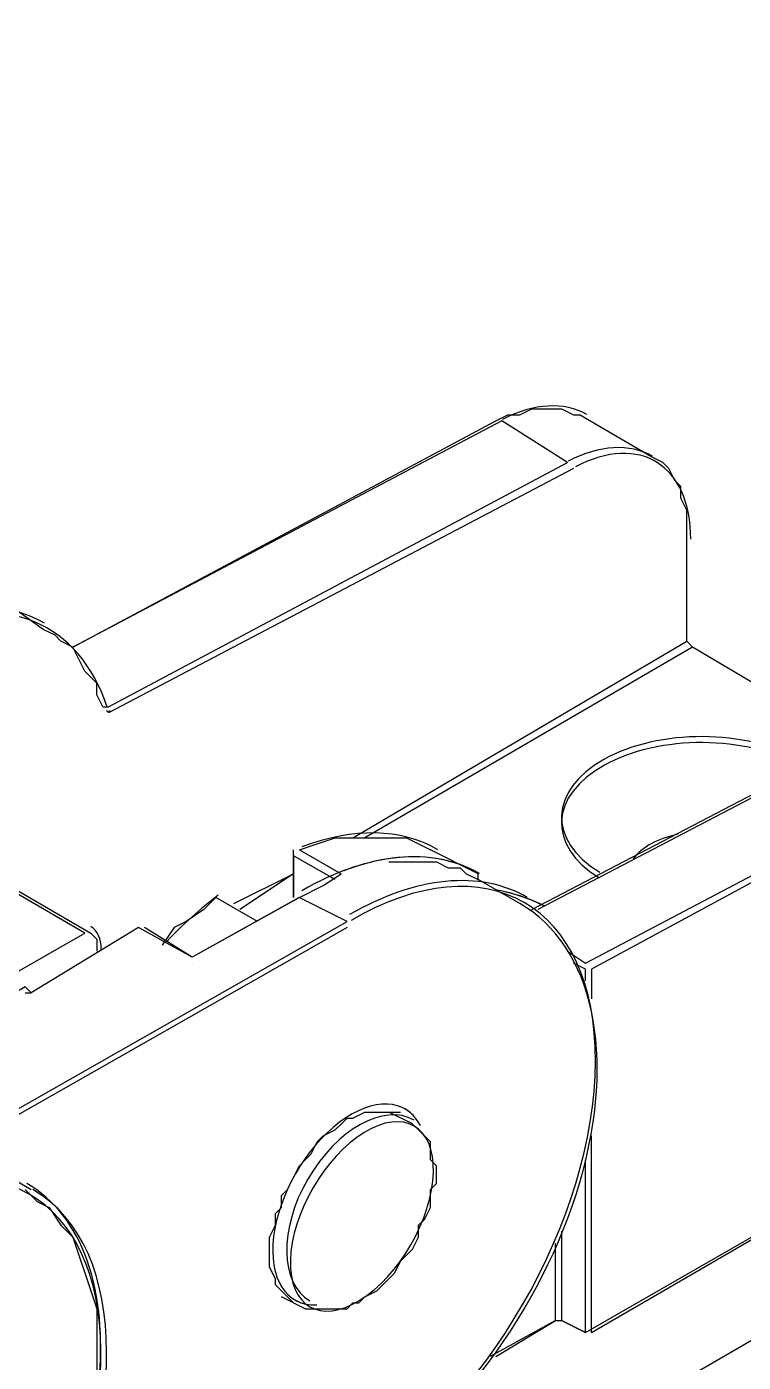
# Model space of a CAD drawing. Header units: inches. Extents: x 109 to 1721, y 29 to 669.
# Drawn here: x 1448.619 to 1451.124, y 302.178 to 306.847 of the extents above; entities that cross this region are included whole.
import ezdxf

# ---------------------------------------------------------------- set-up
doc = ezdxf.new("R2010")
doc.units = ezdxf.units.IN
doc.header["$LTSCALE"] = 0.0393700787401575
doc.header["$MEASUREMENT"] = 0
doc.layers.add('PDF3_Geometría', color=7, linetype='Continuous')

# ---------------------------------------------------------------- blocks, each defined once
blk = doc.blocks.new('OH3A1-1$-$ASSY$$CENTER$TUB_-_v2$-$copia1')
at = {"layer": 'PDF3_Geometría', "lineweight": -3}
for points in [[(15.8967539469401, 7.896715799967447), (19.60910288492838, 10.03996192084418), (19.60910288492838, 9.963298373752169)], [(16.69917805989583, 8.509172227647566), (16.70084465874566, 8.510005527072481), (16.70251125759548, 8.510005527072481), (16.70417785644531, 8.510838826497396), (16.70584445529514, 8.510838826497396), (16.70751105414496, 8.510838826497396), (16.70834435356988, 8.510838826497396), (16.7100109524197, 8.510005527072481), (16.71084425184461, 8.510005527072481)], [(16.64001295301649, 8.477506849500868), (16.69917721218533, 8.509172227647566)], [(16.70917765299479, 8.503339131673174), (16.70001135932074, 8.509172227647566), (16.64001380072699, 8.477506849500866)], [(16.72084554036458, 8.50417243109809), (16.71084594726562, 8.510005527072481)], [(16.70001220703125, 8.508339775933157), (16.70001220703125, 8.508339775933157)], [(16.64417860243055, 8.469173855251736), (16.64501190185546, 8.469173855251736), (16.70917595757378, 8.503339131673174)], [(16.70917765299479, 8.503339131673174), (16.70917765299479, 8.503339131673174)], [(16.74917772081163, 8.464173210991753), (16.72667863633897, 8.477506001790363), (16.72584533691406, 8.478339301215277), (16.72584533691406, 8.4925053914388), (16.72584533691406, 8.495005289713541), (16.72584533691406, 8.496671888563368), (16.72501203748915, 8.498338487413191), (16.72501203748915, 8.50000508626302), (16.72417873806423, 8.500838385687933), (16.72334543863932, 8.502504984537758), (16.72251213921441, 8.503338283962673), (16.72084554036458, 8.504171583387587)], [(16.7100101047092, 8.502504984537758), (16.64501274956597, 8.468339708116316)], [(16.67917887369791, 8.45084042019314), (16.72584364149305, 8.478339301215277), (16.72584364149305, 8.4925053914388)], [(16.72584533691406, 8.492506239149305), (16.72584533691406, 8.492506239149305)], [(16.63584391276041, 8.480005900065102), (16.63001081678602, 8.484172397189669)], [(16.64417860243055, 8.469173007541231), (16.64334530300564, 8.47083960639106), (16.64334530300564, 8.472506205240887), (16.64167870415581, 8.474172804090712), (16.6408454047309, 8.475839402940535), (16.64001210530599, 8.477506001790365), (16.63834550645616, 8.478339301215279), (16.63751220703124, 8.47917260064019), (16.63584560818142, 8.480005900065105)], [(16.72667778862847, 8.47750515407986), (16.68084632025825, 8.450839572482638)], [(16.72584533691406, 8.478339301215277), (16.72584533691406, 8.478339301215277)], [(16.72667778862847, 8.477506001790363), (16.72667778862847, 8.477506001790363)], [(16.74917772081163, 8.464173210991753), (16.72667863633897, 8.477506001790363)], [(16.72667778862847, 8.47667270236545), (16.72667778862847, 8.47667270236545)], [(16.70417955186632, 8.44083997938368), (16.76334381103515, 8.471672058105465)], [(16.77334425184461, 8.465838962131075), (16.76417795817057, 8.471672058105465), (16.70501369900173, 8.44083997938368)], [(16.64417860243055, 8.469173007541231), (16.64417860243055, 8.469173007541231)], [(16.64417860243055, 8.469172159830727), (16.64417860243055, 8.469172159830727)], [(16.64501105414496, 8.469173007541231), (16.64501105414496, 8.469173007541231)], [(16.64501105414496, 8.468339708116316), (16.64501105414496, 8.468339708116316)], [(16.59334648980034, 8.46417236328125), (16.59417978922526, 8.46417236328125), (16.59501308865017, 8.46417236328125), (16.59584638807508, 8.46417236328125), (16.5966796875, 8.46417236328125), (16.64251115587022, 8.437506781684029), (16.64334445529514, 8.436673482259115), (16.64334445529514, 8.4358401828342), (16.64334445529514, 8.435006883409285)], [(16.7091793484158, 8.435006035698782), (16.71167924669054, 8.433339436848957), (16.77334340413411, 8.465838114420572)], [(16.77417670355903, 8.465838962131075), (16.71251254611545, 8.432506985134548), (16.71251254611545, 8.428340488009981)], [(16.71251254611545, 8.381674024793837), (16.79000939263238, 8.426672193739149), (16.79000939263238, 8.455004374186197)], [(16.67084418402778, 8.442505730523003), (16.67084418402778, 8.449172125922308)], [(16.67167833116319, 8.449172973632812), (16.67417822943793, 8.450006273057722), (16.67667812771267, 8.450839572482638), (16.67917802598741, 8.450839572482638), (16.68167792426215, 8.450839572482638), (16.68417782253689, 8.450839572482638), (16.68667772081163, 8.450839572482638), (16.68834431966146, 8.450006273057722), (16.69001091851128, 8.449172973632812)], [(16.67167833116319, 8.449172973632812), (16.67751142713758, 8.445839775933157)], [(16.67167833116319, 8.449172973632812), (16.67167833116319, 8.449172973632812)], [(16.67167833116319, 8.449172973632812), (16.67167833116319, 8.449172973632812)], [(16.67167833116319, 8.449172973632812), (16.67167833116319, 8.449172973632812)], [(16.69667900933159, 8.445839775933157), (16.69001261393229, 8.449172973632812)], [(16.67667812771267, 8.445005628797743), (16.67084503173828, 8.448338826497396), (16.67084503173828, 8.442505730523003)], [(16.68417867024739, 8.447506374782986), (16.68584526909722, 8.447506374782986), (16.68751186794705, 8.447506374782986), (16.68917846679687, 8.447506374782986), (16.6908450656467, 8.447506374782986), (16.69251166449652, 8.446673075358072), (16.69417826334635, 8.446673075358072), (16.69501156277126, 8.445839775933157), (16.69667816162109, 8.445006476508246)], [(16.66251118977864, 8.44167243109809), (16.67084418402777, 8.445838928222654)], [(16.67084418402778, 8.445838928222656), (16.66334448920356, 8.440839131673178)], [(16.67167833116319, 8.442505730523003), (16.67501152886284, 8.44417232937283), (16.67751142713758, 8.445838928222656)], [(16.69667900933159, 8.445005628797743), (16.69667900933159, 8.445838928222656)], [(16.67751057942708, 8.445005628797743), (16.67751057942708, 8.445005628797743)], [(16.70251125759548, 8.44167243109809), (16.69667816162109, 8.445005628797743)], [(16.6658443874783, 8.439172532823347), (16.6600112915039, 8.442505730523003), (16.65834469265408, 8.440839131673178), (16.65584479437933, 8.439172532823347), (16.6541781955295, 8.438339233398438), (16.65251159667969, 8.435839335123697)], [(16.67167833116319, 8.442505730523003), (16.65667894151475, 8.43417273627387)], [(16.6658443874783, 8.439172532823347), (16.6600112915039, 8.442505730523003)], [(16.66001213921441, 8.442505730523003), (16.66001213921441, 8.442505730523003)], [(16.67167833116319, 8.442505730523003), (16.67167833116319, 8.442505730523003)], [(16.67834303114149, 8.438338385687933), (16.62417856852213, 8.407506306966145), (16.63417816162109, 8.401673210991753)], [(16.64917839898003, 8.438339233398438), (16.63417900933159, 8.42917293972439)], [(16.65667724609375, 8.43417273627387), (16.65001085069444, 8.438339233398436)], [(16.6783447265625, 8.439172532823347), (16.6783447265625, 8.439172532823347)], [(16.64167785644531, 8.437505933973524), (16.64167785644531, 8.437505933973524)], [(16.64917839898003, 8.437505933973524), (16.64917839898003, 8.437505933973524)], [(16.64917839898003, 8.437505933973524), (16.64917839898003, 8.437505933973524)], [(16.64917839898003, 8.437505933973524), (16.64917839898003, 8.437505933973524)], [(16.65667724609375, 8.434171888563368), (16.65667724609375, 8.434171888563368)], [(16.65667894151475, 8.433339436848957), (16.65667894151475, 8.433339436848957)], [(16.65667894151475, 8.433339436848957), (16.65667894151475, 8.433339436848957)], [(16.71167839898003, 8.430838690863714), (16.71167839898003, 8.432505289713541), (16.71001180013021, 8.433338589138454)], [(16.71167839898003, 8.433339436848957), (16.71167839898003, 8.433339436848957)], [(16.71167839898003, 8.433339436848957), (16.71167839898003, 8.433339436848957)], [(16.63334486219618, 8.429172092013888), (16.63417816162109, 8.429172092013888)], [(16.63417900933159, 8.428339640299477), (16.63417900933159, 8.428339640299477)], [(16.63417900933159, 8.428339640299477), (16.63417900933159, 8.428339640299477)], [(16.71168009440104, 8.381673177083332), (16.79001024034288, 8.426671346028645)], [(16.67084418402778, 8.385839674207899), (16.67001088460287, 8.386672973632812), (16.66917758517795, 8.387506273057722), (16.66834428575304, 8.388339572482638), (16.66834428575304, 8.389172871907553), (16.66751098632812, 8.390839470757378), (16.66751098632812, 8.391672770182291), (16.66751098632812, 8.392506069607204), (16.66751098632812, 8.394172668457031), (16.66751098632812, 8.395005967881941), (16.66834428575304, 8.396672566731771), (16.66834428575304, 8.398339165581596), (16.66917758517795, 8.399172465006508), (16.66917758517795, 8.400839063856337), (16.67001088460287, 8.40167236328125), (16.67084418402778, 8.403338962131075), (16.67167748345269, 8.405005560980902), (16.6725107828776, 8.405838860405815), (16.67334408230251, 8.406672159830727), (16.67417738172743, 8.408338758680555), (16.67501068115234, 8.409172058105465), (16.67667728000217, 8.410005357530382), (16.67751057942708, 8.410838656955294), (16.67834387885199, 8.411671956380207), (16.67917717827691, 8.411671956380207), (16.68084377712673, 8.41250525580512), (16.68167707655165, 8.41250525580512), (16.68251037597656, 8.41250525580512), (16.68334367540148, 8.41250525580512), (16.68417697482639, 8.41250525580512), (16.6850102742513, 8.41250525580512), (16.68584357367621, 8.41250525580512)], [(16.68751186794705, 8.410839504665798), (16.68417867024739, 8.412506103515625)], [(16.67251247829861, 8.385006374782986), (16.67334577772352, 8.385006374782986), (16.67417907714844, 8.385006374782986), (16.67501237657335, 8.385006374782986), (16.67584567599825, 8.385006374782986), (16.67667897542317, 8.385006374782986), (16.678345574273, 8.385006374782986), (16.67917887369792, 8.385839674207899), (16.68001217312283, 8.385839674207899), (16.68084547254774, 8.386672973632812), (16.68251207139757, 8.387506273057722), (16.68334537082248, 8.388339572482638), (16.68417867024739, 8.38917287190755), (16.68501196967231, 8.390006171332464), (16.68584526909722, 8.391672770182291), (16.68667856852214, 8.392506069607204), (16.68751186794705, 8.393339369032118), (16.68834516737196, 8.395005967881941), (16.68834516737196, 8.39667256673177), (16.68917846679687, 8.397505866156683), (16.69001176622179, 8.399172465006508), (16.69001176622179, 8.400005764431423), (16.69001176622179, 8.40167236328125), (16.6908450656467, 8.40250566270616), (16.6908450656467, 8.404172261555988), (16.6908450656467, 8.405005560980902), (16.69001176622179, 8.405838860405815), (16.69001176622179, 8.40750545925564), (16.69001176622179, 8.408338758680555), (16.68917846679687, 8.409172058105465), (16.68834516737196, 8.410005357530382), (16.68751186794705, 8.410838656955294)], [(16.71251085069444, 8.409172058105465), (16.71251085069444, 8.381673177083332)], [(16.70834520128038, 8.383339775933157), (16.71167839898003, 8.381673177083332), (16.71167839898003, 8.405838860405815)], [(16.63334486219618, 8.401670667860243), (16.635011461046, 8.400004069010416), (16.63667805989583, 8.399170769585503), (16.63834465874566, 8.396670871310763), (16.64001125759548, 8.395004272460938), (16.64084455702039, 8.392504374186197), (16.64167785644531, 8.390004475911457), (16.64251115587022, 8.387504577636715), (16.64334445529513, 8.385004679361977), (16.64334445529513, 8.38250478108724), (16.64334445529513, 8.379171583387587), (16.64334445529513, 8.375838385687933)], [(16.70834520128038, 8.395838419596352), (16.70834520128038, 8.383338928222656)], [(16.69917805989583, 8.378339131673174), (16.70751105414496, 8.383338928222654), (16.70751105414496, 8.394171820746527)], [(16.6725107828776, 8.385005527072481), (16.66917758517795, 8.38667212592231)], [(16.70751105414496, 8.383338928222656), (16.69834476047092, 8.378339131673178)], [(16.70751105414496, 8.383338928222656), (16.70751105414496, 8.383338928222656)], [(16.70751105414496, 8.383338928222656), (16.70834435356988, 8.383338928222656)], [(16.70834520128038, 8.383338928222656), (16.70834520128038, 8.383338928222656)], [(16.70834520128038, 8.383338928222656), (16.70834520128038, 8.383338928222656)], [(16.71167839898003, 8.38167232937283), (16.70834520128038, 8.383338928222656)], [(16.71167839898003, 8.38167232937283), (16.71167839898003, 8.38167232937283)], [(16.71167839898003, 8.38167232937283), (16.71167839898003, 8.38167232937283)]]:
    blk.add_lwpolyline(points, dxfattribs=at)
for points in [[(16.60084533691406, 8.414173550075954), (16.64167700873481, 8.437505933973524), (16.59584554036458, 8.464171515570746), (16.55501386854384, 8.440839131673174)], [(16.61501227484809, 8.41917249891493), (16.615845574273, 8.418339199490015), (16.59501308865017, 8.406673007541231), (16.60167948404948, 8.40333980984158), (16.61667887369792, 8.412506103515625), (16.62417856852213, 8.408339606391058), (16.67834303114149, 8.439171685112846), (16.67167663574218, 8.4425048828125), (16.65667724609375, 8.434171888563368), (16.64917755126953, 8.438338385687933), (16.63417816162109, 8.429172092013888), (16.63334486219618, 8.430005391438803)]]:
    blk.add_lwpolyline(points, close=True, dxfattribs=at)
for centre, radius, start, end in [((16.69463099550278, 8.418663624937455), 0.025329435222328, 63.15746270306023, 79.13183614735959), ((16.70062344930103, 8.390831535751019), 0.0657985564500646, 127.7623939214957, 136.1376024166051), ((16.69484030003198, 8.419150423784753), 0.0248024029059791, 63.43843561360647, 76.90945371430011), ((16.68390837003879, 8.408520664712768), 0.0051086727799187, 41.90977251263186, 59.89950357404103), ((16.67359980697399, 8.390662109203957), 0.0051047418308855, 240.0904246502765, 258.0941239459056)]:
    blk.add_arc(centre, radius, start, end, dxfattribs=at)
blk.add_ellipse((16.67617110921407, 8.39886038039136), major_axis=(0.0270398356484546, 0.0423824062149476), ratio=0.6014369925371167, start_param=4.0150247386178, end_param=6.310307975171902, dxfattribs=at)
for points in [[(16.71188524034288, 8.510045369466145), (16.70872168646918, 8.511871961805552), (16.70451822111341, 8.511630855772227), (16.70010529899597, 8.509368871476914)], [(16.72640991210937, 8.492606268988714), (16.72639725600349, 8.503001286400687), (16.71928807161225, 8.507463000622643), (16.7102872083452, 8.502722565756901)], [(16.72105238172743, 8.504212273491753), (16.71788882785373, 8.50603886583116), (16.71368536249796, 8.505797759797835), (16.70927244038052, 8.503535775502522)], [(16.64481268988715, 8.469125535753035), (16.64093415345085, 8.480947313308716), (16.6305796839396, 8.485302641126843), (16.61795707350943, 8.480422054509901)], [(16.63605075412325, 8.480862935384113), (16.63088183614943, 8.483847397274436), (16.62423934724596, 8.48398309135437), (16.61704388364156, 8.481251320732964)], [(16.64470757378472, 8.468721177842882), (16.64472263209025, 8.468437299516467), (16.64492363188002, 8.468408803515965), (16.64521183649698, 8.46865132522583)], [(16.74177551269531, 8.461710611979166), (16.7342058207194, 8.466059601677788), (16.72195881907145, 8.466109599643282), (16.71427996653747, 8.461823940700954)], [(16.74177551269531, 8.460877312554253), (16.73422498660617, 8.465214636060926), (16.72201881663004, 8.465277966817219), (16.71433329686737, 8.461019806755912)], [(16.71433329686737, 8.461019806755912), (16.70664860957082, 8.456761646694606), (16.70631778969913, 8.449750265333387), (16.7135916603792, 8.445260448865252)], [(16.71427996653747, 8.461823940700954), (16.70660277726915, 8.457536615159777), (16.70634112208303, 8.450503568013508), (16.71369248877631, 8.446032082466125)], [(16.69105021158854, 8.449196709526907), (16.6858812936147, 8.452181171417235), (16.67923880471123, 8.452316865497165), (16.67204334110683, 8.44958509487576)], [(16.72463311089409, 8.451351589626736), (16.72183239152696, 8.45079161241319), (16.71955831739637, 8.4495441631741), (16.71838003200955, 8.447920062594942)], [(16.69688415527344, 8.445862664116753), (16.6902813911438, 8.44967500898573), (16.68133725577566, 8.448807314350123), (16.67201943778992, 8.443451274236043)], [(16.71309092879782, 8.419569877034291), (16.71316883784357, 8.441506888753043), (16.69786269321505, 8.450344445387305), (16.67890376521279, 8.439309073394986)], [(16.69688415527344, 8.445863511827257), (16.6917152372996, 8.44884797371758), (16.68507274839613, 8.448983667797513), (16.67787728479173, 8.446251897176108)], [(16.70355055067274, 8.442529466417097), (16.6969477865431, 8.446341811286077), (16.68800365117497, 8.445474116650473), (16.67868583318922, 8.440118076536391)], [(16.64397515190972, 8.435249328613281), (16.64396969879998, 8.436751002629597), (16.64344567447238, 8.437908320109047), (16.64253187963697, 8.438437275568642)], [(16.67862108018663, 8.359870062934027), (16.6975807302191, 8.37090501899825), (16.71301343598514, 8.397633586207494), (16.71309092879782, 8.419569877034291)], [(16.68771870930989, 8.411383734809027), (16.68353407224019, 8.41379988649156), (16.67687731636895, 8.410104714499576), (16.67285039689805, 8.403130319383404)], [(16.68860541449653, 8.410619099934895), (16.68663132667542, 8.414467451519435), (16.68203093168471, 8.414653736538355), (16.67729409366184, 8.41107584953308)], [(16.690431382921, 8.404053582085503), (16.69060158072577, 8.410530859629313), (16.6862610751258, 8.41303700764974), (16.68073650466071, 8.409651270972358)], [(16.67729409366184, 8.41107584953308), (16.67255725563897, 8.407497962527803), (16.66880990812513, 8.401007770114473), (16.6680794682045, 8.395116643184023)], [(16.6435619729504, 8.37293983908547), (16.64631126724582, 8.39621231235504), (16.63333343253708, 8.408729084817036), (16.61457426773113, 8.400895978449078)], [(16.68073650466071, 8.409651270972358), (16.67521193419562, 8.406265534294972), (16.67059503831524, 8.39826933364762), (16.67042484051047, 8.39179205610381)], [(16.64361063639322, 8.374386257595486), (16.64499628003438, 8.387669654634262), (16.64128014551183, 8.398067929890736), (16.63355238583268, 8.402529831661436)], [(16.67285039689805, 8.403130319383404), (16.66882347701051, 8.396155923545624), (16.66895133230421, 8.388543411678738), (16.67313596937391, 8.386127259996197)], [(16.68011971877077, 8.386194367216955), (16.68564428923585, 8.389580103894337), (16.69026118511623, 8.397576304541692), (16.690431382921, 8.404053582085503)], [(16.63449096679687, 8.344384087456596), (16.64818249299791, 8.368097030851576), (16.64813558154636, 8.393755666097004), (16.63438595665826, 8.401694509718153)], [(16.6680794682045, 8.395116643184023), (16.66734944660017, 8.389226240753597), (16.66981034490077, 8.385334469351237), (16.67413016976971, 8.385548800700505)], [(16.67042484051047, 8.39179205610381), (16.67025464312235, 8.385314779281616), (16.67459514872233, 8.38280863126119), (16.68011971877077, 8.386194367216955)]]:
    blk.add_open_spline(points, degree=3, dxfattribs=at)

msp = doc.modelspace()

# ---------------------------------------------------------------- block references
at = {"xscale": 25, "yscale": 25, "zscale": 25}
msp.add_blockref('OH3A1-1$-$ASSY$$CENTER$TUB_-_v2$-$copia1', (1032.779706636086, 92.74013431403807), dxfattribs=at)

doc.saveas('drawing.dxf')
